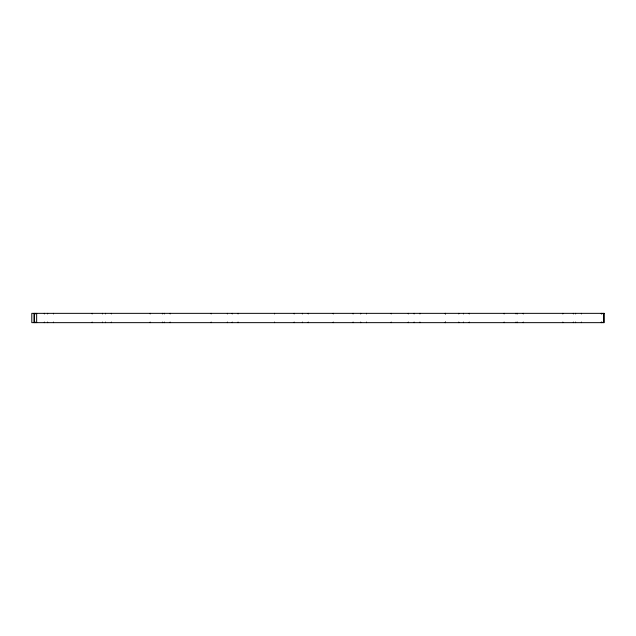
<?xml version="1.0" encoding="UTF-8"?>
<svg xmlns="http://www.w3.org/2000/svg" width="636" height="636" viewBox="0 0 636 636"><rect width="100%" height="100%" fill="white"/><g stroke="black" fill="none" stroke-linecap="round" stroke-linejoin="round"><path stroke-width="0.95" d="M603.644 313.349L603.644 322.651M601.855 313.349L601.855 313.93M601.855 322.07L601.855 322.651M601.298 313.349L601.298 313.93M601.298 322.07L601.298 322.651M581.399 313.349L581.399 313.93M581.399 322.07L581.399 322.651M575.58 313.349L575.58 313.93M575.58 322.07L575.58 322.651M573.378 313.349L573.378 313.93M573.378 322.07L573.378 322.651M562.836 313.349L562.836 313.93M562.836 322.07L562.836 322.651M523.269 313.349L523.269 313.93M523.269 322.07L523.269 322.651M517.45 313.349L517.45 313.93M517.45 322.07L517.45 322.651M516.035 313.349L516.035 313.93M516.035 322.07L516.035 322.651M504.141 313.349L504.141 313.93M504.141 322.07L504.141 322.651M469.249 313.349L469.249 313.93M469.249 322.07L469.249 322.651M463.429 313.349L463.429 313.93M463.429 322.07L463.429 322.651M458.787 313.349L458.787 313.93M458.787 322.07L458.787 322.651M445.423 313.349L445.423 313.93M445.423 322.07L445.423 322.651M445.327 313.349L445.327 313.93M445.327 322.07L445.327 322.651M419.935 313.349L419.935 313.93M419.935 322.07L419.935 322.651M414.115 313.349L414.115 313.93M414.115 322.07L414.115 322.651M408.312 313.349L408.312 313.93M408.312 322.07L408.312 322.651M391.212 313.349L391.212 313.93M391.212 322.07L391.212 322.651M366.503 313.349L366.503 313.93M366.503 322.07L366.503 322.651M360.684 313.349L360.684 313.93M360.684 322.07L360.684 322.651M353.091 313.349L353.091 313.93M353.091 322.07L353.091 322.651M333.256 313.349L333.264 313.93M333.256 322.07L333.264 322.651M308.237 313.349L308.237 313.93M308.237 322.07L308.237 322.651M302.418 313.349L302.418 313.93M302.418 322.07L302.418 322.651M294.174 313.349L294.174 313.93M294.174 322.07L294.174 322.651M274.561 313.349L274.561 313.93M274.561 322.07L274.561 322.651M238.063 313.349L238.063 313.93M238.063 322.07L238.063 322.651M232.243 313.349L232.243 313.93M232.243 322.07L232.243 322.651M227.394 313.349L227.394 313.93M227.394 322.07L227.394 322.651M211.168 313.349L211.168 313.93M211.168 322.07L211.168 322.651M170.146 313.349L170.146 313.93M170.146 322.07L170.146 322.651M164.334 313.349L164.334 313.93M164.334 322.07L164.334 322.651M162.434 313.349L162.434 313.93M162.434 322.07L162.434 322.651M150.175 313.349L150.175 313.93M150.175 322.07L150.175 322.651M111.348 313.349L111.348 313.93M111.348 322.07L111.348 322.651M105.528 313.349L105.528 313.93M105.528 322.07L105.528 322.651M102.46 313.349L102.46 313.93M102.46 322.07L102.46 322.651M92.148 313.349L92.156 313.93M92.148 322.07L92.156 322.651M53.44 313.349L53.44 313.93M53.44 322.07L53.44 322.651M47.62 313.349L47.62 313.93M47.62 322.07L47.62 322.651M44.353 313.349L44.353 313.93M44.353 322.07L44.353 322.651M36.65 313.349L36.65 322.651M35.417 313.349L35.417 313.93M35.417 322.07L35.417 322.651M34.304 313.349L34.304 322.651M34.145 313.349L34.145 322.651M604.2 313.349L31.8 313.349L31.8 322.651L604.2 322.651L604.2 313.349"/></g></svg>
